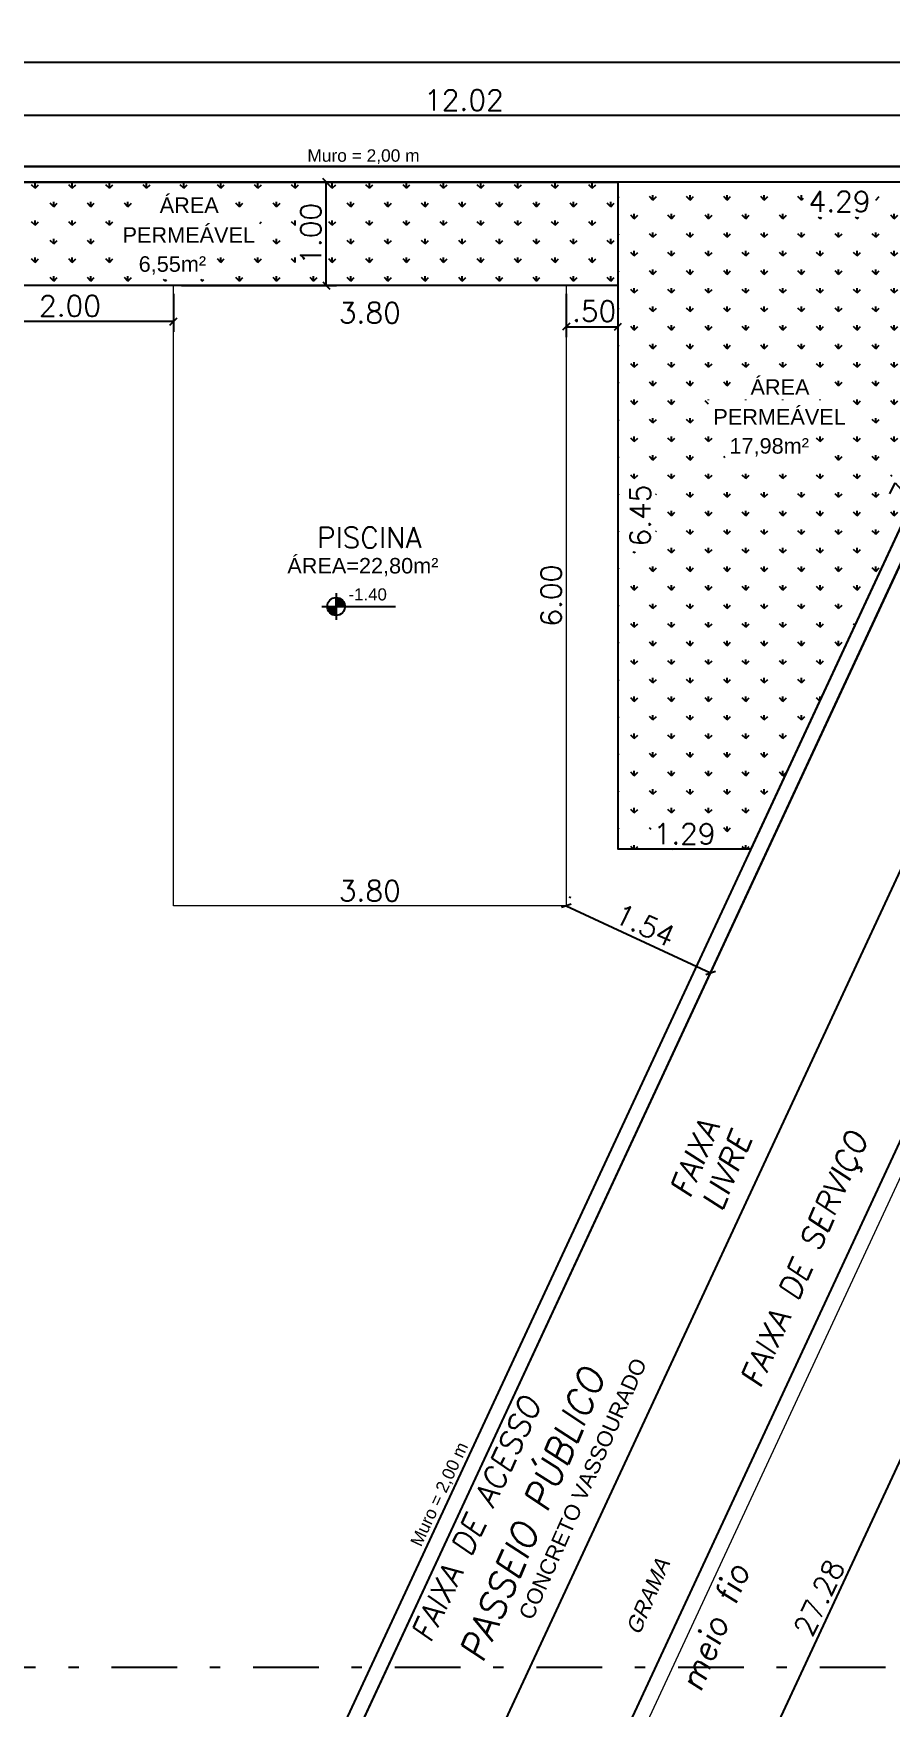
# Model space of a CAD drawing. Header units: metres. Extents: x 2690 to 3939, y 743 to 1123.
# Drawn here: x 3666.59 to 3674.88, y 785.13 to 801.32 of the extents above; entities that cross this region are included whole.
import ezdxf

# ---------------------------------------------------------------- set-up
doc = ezdxf.new("R2010")
doc.units = ezdxf.units.M
doc.header["$PDMODE"] = 35
doc.linetypes.add('DASHDOT2', pattern=[12.7, 6.35, -3.175, 0, -3.175])
for name, color, linetype in [('000 - Cota', 8, 'Continuous'), ('000 - Texto', 1, 'Continuous'), ('01', 1, 'Continuous'), ('02', 2, 'Continuous'), ('03', 3, 'Continuous'), ('04', 4, 'Continuous'), ('FOLHA - MARGEM', 3, 'Continuous'), ('H - grama 2', 73, 'Continuous'), ('TEXTO', 2, 'Continuous')]:
    doc.layers.add(name, color=color, linetype=linetype)
doc.layers.add('ALVENARIA', color=4, linetype='Continuous', lineweight=18)
doc.layers.add('COTA', color=2, linetype='Continuous', lineweight=0)
doc.layers.add('EST - Laje_Caneta_No__218', color=7, linetype='Continuous', lineweight=13, true_color=0x4a4a4a)
doc.styles.add('ARIAL', font='arial.ttf')
doc.styles.add('ROMA', font='romans.shx')
doc.styles.add('ROMANS', font='arial.ttf')
doc.dimstyles.new('CORTE', dxfattribs={"dimscale": 0, "dimtxt": 0.2, "dimasz": 0.07, "dimexe": 0.1, "dimexo": 0.08, "dimgap": 0.05, "dimtad": 1, "dimzin": 4, "dimdsep": 46, "dimtxsty": 'ROMA', "dimblk": 'OBLIQUE', "dimcen": 0, "dimclrd": 1, "dimclre": 1, "dimclrt": 2, "dimaunit": 1, "dimadec": 0, "dimazin": 0, "dimtfac": 1, "dimtofl": 0, "dimtmove": 0, "dimatfit": 3, "dimldrblk": 'OBLIQUE', "dimfxl": 0.1, "dimtolj": 1, "dimtzin": 0, "dimarcsym": 0})
doc.dimstyles.new('PLANTA', dxfattribs={"dimtxt": 0.2, "dimasz": 0.18, "dimexe": 0.18, "dimexo": 0.0625, "dimgap": 0.045, "dimtad": 1, "dimzin": 0, "dimdsep": 46, "dimtxsty": 'ROMA', "dimcen": 0.09, "dimse1": 1, "dimse2": 1, "dimsd1": 1, "dimsd2": 1, "dimclrd": 1, "dimclre": 1, "dimclrt": 2, "dimadec": 0, "dimazin": 0, "dimtfac": 1, "dimtofl": 0, "dimtmove": 0, "dimatfit": 3, "dimfxl": 0.18, "dimtolj": 1, "dimtzin": 0, "dimarcsym": 0})

# ---------------------------------------------------------------- blocks, each defined once
blk = doc.blocks.new('*D102')
at = {"layer": 'DEFPOINTS', "color": 0, "transparency": 16777216}
for p in [(3667.94055513067, 798.8857023627144), (3671.740555130671, 798.8857023627144), (3671.740555130671, 798.4769304794193)]:
    blk.add_point(p, dxfattribs=at)
at = {"layer": '04', "color": 2, "transparency": 16777216, "insert": (3669.840555130671, 798.6219304794192), "char_height": 0.2, "attachment_point": 5, "style": 'ROMA'}
blk.add_mtext('\\A1;3.80', dxfattribs=at)
blk = doc.blocks.new('*D103')
at = {"layer": 'DEFPOINTS', "color": 0, "transparency": 16777216}
for p in [(3667.940555130672, 798.8857023627148), (3667.940555130672, 792.8857023627148), (3671.740555130672, 792.8857023627148)]:
    blk.add_point(p, dxfattribs=at)
at = {"layer": '04', "color": 2, "transparency": 16777216, "insert": (3671.595555130671, 795.8857023627144), "char_height": 0.2, "attachment_point": 5, "rotation": 90, "style": 'ROMA'}
blk.add_mtext('\\A1;6.00', dxfattribs=at)
blk = doc.blocks.new('_Oblique')
at = {"color": 0, "linetype": 'ByBlock', "lineweight": -2}
blk.add_line((-0.5, -0.5), (0.5, 0.5), dxfattribs=at)
blk = doc.blocks.new('*D105')
at = {"layer": '04', "color": 1, "lineweight": -2, "transparency": 16777216}
for p, q in [((3671.740555130671, 792.8857023627152), (3673.136069982437, 792.2371200142386)), ((3671.774272461642, 792.9582498753675), (3671.782701794386, 792.9763867535316)), ((3673.169787313408, 792.309667526891), (3673.178216646151, 792.3278044050551))]:
    blk.add_line(p, q, dxfattribs=at)
at = {"layer": 'DEFPOINTS', "color": 0, "transparency": 16777216}
for p in [(3671.740555130671, 792.8857023627147), (3673.136069982436, 792.2371200142381), (3673.136069982437, 792.2371200142386)]:
    blk.add_point(p, dxfattribs=at)
at = {"layer": '04', "color": 1, "lineweight": -2, "transparency": 16777216, "xscale": 0.07, "yscale": 0.07, "zscale": 0.07}
for p, rotation in [((3671.740555130671, 792.8857023627152), 155.0727829008965), ((3673.136069982437, 792.2371200142386), 335.0727829008965)]:
    blk.add_blockref('_Oblique', p, dxfattribs=dict(at, rotation=rotation))
at = {"layer": '04', "color": 2, "transparency": 16777216, "insert": (3672.501532552125, 792.6974377747017), "char_height": 0.2, "attachment_point": 5, "rotation": 335.07278290089647, "style": 'ROMA'}
blk.add_mtext('\\A1;1.54', dxfattribs=at)
blk = doc.blocks.new('*D38')
at = {"layer": 'DEFPOINTS', "color": 0, "transparency": 16777216}
for p in [(3672.240555130671, 799.8857023627145), (3676.52654089305, 799.8857023627145), (3672.240555130671, 799.5531072846758)]:
    blk.add_point(p, dxfattribs=at)
at = {"layer": '04', "color": 2, "transparency": 16777216, "insert": (3674.38354801186, 799.6981072846758), "char_height": 0.2, "attachment_point": 5, "style": 'ROMA'}
blk.add_mtext('\\A1;4.29', dxfattribs=at)
blk = doc.blocks.new('*D39')
at = {"layer": 'DEFPOINTS', "color": 0, "transparency": 16777216}
for p in [(3672.240555130672, 799.8857023627149), (3672.240555130672, 793.4357023627153), (3672.600445868839, 793.4357023627153)]:
    blk.add_point(p, dxfattribs=at)
at = {"layer": '04', "color": 2, "transparency": 16777216, "insert": (3672.455445868839, 796.6607023627139), "char_height": 0.2, "attachment_point": 5, "rotation": 90, "style": 'ROMA'}
blk.add_mtext('\\A1;6.45', dxfattribs=at)
blk = doc.blocks.new('*D40')
at = {"layer": 'DEFPOINTS', "color": 0, "transparency": 16777216}
for p in [(3672.240555130671, 793.4357023627149), (3673.528407372991, 793.4357023627149), (3673.528407372991, 793.4357023627158)]:
    blk.add_point(p, dxfattribs=at)
at = {"layer": '04', "color": 2, "transparency": 16777216, "insert": (3672.884481251831, 793.5807023627158), "char_height": 0.2, "attachment_point": 5, "style": 'ROMA'}
blk.add_mtext('\\A1;1.29', dxfattribs=at)
blk = doc.blocks.new('*D13')
at = {"layer": 'DEFPOINTS', "color": 0, "transparency": 16777216}
for p in [(3676.52654089305, 799.8857023627145), (3676.52654089305, 799.8857023627147), (3673.562370718453, 793.4357023627151)]:
    blk.add_point(p, dxfattribs=at)
at = {"layer": '04', "color": 2, "transparency": 16777216, "insert": (3675.076191431688, 797.0770004367935), "char_height": 0.2, "attachment_point": 5, "rotation": 65.31832060935731, "style": 'ROMA'}
blk.add_mtext('\\A1;7.10', dxfattribs=at)
blk = doc.blocks.new('*D41')
at = {"layer": 'COTA', "color": 1, "lineweight": -2, "transparency": 16777216}
for p, q in [((3665.940555130668, 798.8057023627143), (3665.940555130668, 798.4377786599235)), ((3667.94055513067, 798.8057023627143), (3667.94055513067, 798.4377786599235)), ((3667.94055513067, 798.5377786599236), (3665.940555130668, 798.5377786599236))]:
    blk.add_line(p, q, dxfattribs=at)
at = {"layer": 'DEFPOINTS', "color": 0, "transparency": 16777216}
for p in [(3665.940555130668, 798.8857023627144), (3667.94055513067, 798.8857023627144), (3665.940555130668, 798.5377786599236)]:
    blk.add_point(p, dxfattribs=at)
at = {"layer": 'COTA', "color": 1, "lineweight": -2, "transparency": 16777216, "xscale": 0.07, "yscale": 0.07, "zscale": 0.07, "rotation": 180}
blk.add_blockref('_Oblique', (3665.940555130668, 798.5377786599236), dxfattribs=at)
at = {"layer": 'COTA', "color": 1, "lineweight": -2, "transparency": 16777216, "xscale": 0.07, "yscale": 0.07, "zscale": 0.07}
blk.add_blockref('_Oblique', (3667.94055513067, 798.5377786599236), dxfattribs=at)
at = {"layer": 'COTA', "color": 2, "transparency": 16777216, "insert": (3666.940555130669, 798.6877786599235), "char_height": 0.2, "attachment_point": 5, "style": 'ROMA'}
blk.add_mtext('\\A1;2.00', dxfattribs=at)
blk = doc.blocks.new('*D42')
at = {"layer": 'COTA', "color": 1, "lineweight": -2, "transparency": 16777216}
for p, q in [((3671.740555130671, 798.8057023627143), (3671.740555130671, 798.3873692768528)), ((3672.240555130671, 798.8057023627143), (3672.240555130671, 798.3873692768528)), ((3671.740555130671, 798.4873692768529), (3672.240555130671, 798.4873692768529))]:
    blk.add_line(p, q, dxfattribs=at)
at = {"layer": 'DEFPOINTS', "color": 0, "transparency": 16777216}
for p in [(3671.740555130671, 798.8857023627144), (3672.240555130671, 798.8857023627144), (3672.240555130671, 798.4873692768529)]:
    blk.add_point(p, dxfattribs=at)
at = {"layer": 'COTA', "color": 1, "lineweight": -2, "transparency": 16777216, "xscale": 0.07, "yscale": 0.07, "zscale": 0.07, "rotation": 180}
blk.add_blockref('_Oblique', (3671.740555130671, 798.4873692768529), dxfattribs=at)
at = {"layer": 'COTA', "color": 1, "lineweight": -2, "transparency": 16777216, "xscale": 0.07, "yscale": 0.07, "zscale": 0.07}
blk.add_blockref('_Oblique', (3672.240555130671, 798.4873692768529), dxfattribs=at)
at = {"layer": 'COTA', "color": 2, "transparency": 16777216, "insert": (3672.009625741527, 798.6373692768528), "char_height": 0.2, "attachment_point": 5, "style": 'ROMA'}
blk.add_mtext('\\A1;.50', dxfattribs=at)
blk = doc.blocks.new('*D43')
at = {"layer": 'COTA', "color": 1, "lineweight": -2, "transparency": 16777216}
for p, q in [((3664.740555130673, 800.1157023627147), (3664.740555130673, 800.62926730006)), ((3676.76055513067, 800.5292673000597), (3664.740555130673, 800.5292673000599)), ((3676.76055513067, 800.1157023627145), (3676.76055513067, 800.6292673000597))]:
    blk.add_line(p, q, dxfattribs=at)
at = {"layer": 'DEFPOINTS', "color": 0, "transparency": 16777216}
for p in [(3664.740555130673, 800.5292673000599), (3664.740555130673, 800.0357023627147), (3676.76055513067, 800.0357023627145)]:
    blk.add_point(p, dxfattribs=at)
at = {"layer": 'COTA', "color": 1, "lineweight": -2, "transparency": 16777216, "xscale": 0.07, "yscale": 0.07, "zscale": 0.07}
for p, rotation in [((3664.740555130673, 800.5292673000599), 179.9999999999989), ((3676.76055513067, 800.5292673000597), 359.9999999999989)]:
    blk.add_blockref('_Oblique', p, dxfattribs=dict(at, rotation=rotation))
at = {"layer": 'COTA', "color": 2, "transparency": 16777216, "insert": (3670.750555130672, 800.6792673000598), "char_height": 0.2, "attachment_point": 5, "style": 'ROMA'}
blk.add_mtext('\\A1;12.02', dxfattribs=at)
blk = doc.blocks.new('*D45')
at = {"layer": 'COTA', "color": 1, "lineweight": -2, "transparency": 16777216}
for p, q in [((3654.04055513067, 800.1157023627145), (3654.04055513067, 801.1427046276846)), ((3676.76055513067, 800.1157023627145), (3676.76055513067, 801.1427046276846)), ((3676.76055513067, 801.0427046276845), (3654.04055513067, 801.0427046276845))]:
    blk.add_line(p, q, dxfattribs=at)
at = {"layer": 'DEFPOINTS', "color": 0, "transparency": 16777216}
for p in [(3654.04055513067, 801.0427046276845), (3654.04055513067, 800.0357023627145), (3676.76055513067, 800.0357023627145)]:
    blk.add_point(p, dxfattribs=at)
at = {"layer": 'COTA', "color": 1, "lineweight": -2, "transparency": 16777216, "xscale": 0.07, "yscale": 0.07, "zscale": 0.07, "rotation": 180}
blk.add_blockref('_Oblique', (3654.04055513067, 801.0427046276845), dxfattribs=at)
at = {"layer": 'COTA', "color": 1, "lineweight": -2, "transparency": 16777216, "xscale": 0.07, "yscale": 0.07, "zscale": 0.07}
blk.add_blockref('_Oblique', (3676.76055513067, 801.0427046276845), dxfattribs=at)
at = {"layer": 'COTA', "color": 2, "transparency": 16777216, "insert": (3665.40055513067, 801.1927046276845), "char_height": 0.2, "attachment_point": 5, "style": 'ROMA'}
blk.add_mtext('\\A1;22.72', dxfattribs=at)
blk = doc.blocks.new('*D53')
at = {"layer": 'COTA', "color": 1, "lineweight": -2, "transparency": 16777216}
for p, q in [((3676.833102643322, 800.0019850317424), (3680.162222201568, 798.4547365888366)), ((3668.573927949448, 773.7581814378354), (3680.071537810751, 798.4968832525508)), ((3665.33549278202, 775.263283217027), (3668.664612340265, 773.7160347741212))]:
    blk.add_line(p, q, dxfattribs=at)
at = {"layer": 'DEFPOINTS', "color": 0, "transparency": 16777216}
for p in [(3676.760555130669, 800.0357023627139), (3680.071537810751, 798.4968832525508), (3665.262945269366, 775.2970005479986)]:
    blk.add_point(p, dxfattribs=at)
at = {"layer": 'COTA', "color": 1, "lineweight": -2, "transparency": 16777216, "xscale": 0.07, "yscale": 0.07, "zscale": 0.07}
for p, rotation in [((3680.071537810751, 798.4968832525508), 65.07278290089883), ((3668.573927949448, 773.7581814378354), 245.0727829008988)]:
    blk.add_blockref('_Oblique', p, dxfattribs=dict(at, rotation=rotation))
at = {"layer": 'COTA', "color": 2, "transparency": 16777216, "insert": (3674.186706293875, 786.1907523407656), "char_height": 0.2, "attachment_point": 5, "rotation": 65.07278290089883, "style": 'ROMA'}
blk.add_mtext('\\A1;27.28', dxfattribs=at)
blk = doc.blocks.new('*D63')
at = {"layer": '03', "color": 1, "lineweight": -2, "transparency": 16777216}
for p, q in [((3668.020555130672, 799.8857023627149), (3669.519785212771, 799.8857023627149)), ((3669.419785212771, 798.8857023627148), (3669.419785212771, 799.8857023627149)), ((3668.020555130672, 798.8857023627148), (3669.519785212771, 798.8857023627148))]:
    blk.add_line(p, q, dxfattribs=at)
at = {"layer": 'DEFPOINTS', "color": 0, "transparency": 16777216}
for p in [(3667.940555130672, 799.8857023627149), (3669.419785212771, 799.8857023627149), (3667.940555130672, 798.8857023627148)]:
    blk.add_point(p, dxfattribs=at)
at = {"layer": '03', "color": 1, "lineweight": -2, "transparency": 16777216, "xscale": 0.07, "yscale": 0.07, "zscale": 0.07}
for p, rotation in [((3669.419785212771, 799.8857023627149), 90), ((3669.419785212771, 798.8857023627148), 270)]:
    blk.add_blockref('_Oblique', p, dxfattribs=dict(at, rotation=rotation))
at = {"layer": '03', "color": 2, "transparency": 16777216, "insert": (3669.26978521277, 799.3857023627123), "char_height": 0.2, "attachment_point": 5, "rotation": 90, "style": 'ROMA'}
blk.add_mtext('\\A1;1.00', dxfattribs=at)
blk = doc.blocks.new('*D336')
at = {"layer": 'DEFPOINTS', "color": 0, "transparency": 16777216}
for p in [(3667.94055513067, 795.8857023627144), (3671.740555130671, 795.8857023627144), (3671.740555130671, 792.8857023627144)]:
    blk.add_point(p, dxfattribs=at)
at = {"layer": 'FOLHA - MARGEM', "color": 2, "transparency": 16777216, "insert": (3669.840555130671, 793.0307023627144), "char_height": 0.2, "attachment_point": 5, "style": 'ROMA'}
blk.add_mtext('\\A1;3.80', dxfattribs=at)

msp = doc.modelspace()

# ---------------------------------------------------------------- hatches: boundary and pattern name
at = {"layer": '02'}
h = msp.add_hatch(color=256, dxfattribs=at)
h.paths.add_polyline_path([(3669.514232093892, 795.780890718737), (3669.514232093892, 795.6944907187369, -0.4142135623731241), (3669.427832093892, 795.780890718737), (3669.514232093892, 795.780890718737)])
h.paths.add_polyline_path([(3669.514232093892, 795.780890718737), (3669.514232093892, 795.8672907187372, -0.4142135623730618), (3669.600632093892, 795.780890718737), (3669.514232093892, 795.780890718737)])
at = {"layer": 'H - grama 2', "ltscale": 0.05}
h = msp.add_hatch(dxfattribs=at)
h.set_pattern_fill('GRASS', color=256, scale=0.01, angle=-1.272221872585407e-14)
h.set_pattern_definition([(90, (356.4806588003948, -13.42493898764087), (-0.1796051224, 0.1796051224), [0.047625, -0.3115852448]), (44.99999999999999, (356.4806588003948, -13.42493898764087), (-0.179605122421383, 0.1796051224213831), [0.047625, -0.206375]), (135, (356.4806588003948, -13.42493898764087), (-0.1796051224213831, -0.179605122421383), [0.047625, -0.206375])])
h.paths.add_polyline_path([(3672.240555130671, 799.8857023627144), (3665.940555130668, 799.8857023627144), (3665.940555130668, 798.8857023627144), (3672.240555130671, 798.8857023627144)])
h.paths.add_polyline_path([(3669.41978521277, 799.0452261722362), (3669.41978521277, 799.7261785531886), (3669.11978521277, 799.7261785531886), (3669.11978521277, 799.0452261722362)], flags=16)
h.paths.add_polyline_path([(3667.559714467033, 798.9439854893833), (3668.302040524331, 798.9439854893833), (3668.302040524331, 799.2144152301746), (3667.559714467033, 799.2144152301746)], flags=16)
h.paths.add_polyline_path([(3667.401950476239, 799.2532258162599), (3668.776916369827, 799.2532258162599), (3668.776916369827, 799.535012992249), (3667.401950476239, 799.535012992249)], flags=16)
h.paths.add_polyline_path([(3667.761039835038, 799.541083933586), (3668.426217188381, 799.541083933586), (3668.426217188381, 799.8228711095751), (3667.761039835038, 799.8228711095751)], flags=16)
h = msp.add_hatch(dxfattribs=at)
h.set_pattern_fill('GRASS', color=256, scale=0.01, angle=-1.272221872585407e-14)
h.set_pattern_definition([(90, (481.5339070839818, -68.67923679451496), (-0.1796051224, 0.1796051224), [0.047625, -0.3115852448]), (44.99999999999999, (481.5339070839818, -68.67923679451496), (-0.179605122421383, 0.1796051224213831), [0.047625, -0.206375]), (135, (481.5339070839818, -68.67923679451496), (-0.1796051224213831, -0.179605122421383), [0.047625, -0.206375])])
h.paths.add_polyline_path([(3676.52654089305, 799.8857023627145), (3672.240555130671, 799.8857023627145), (3672.240555130671, 793.4357023627149), (3673.528407372991, 793.4357023627149)])
h.paths.add_polyline_path([(3674.03354801186, 799.5481072846758), (3674.73354801186, 799.5481072846758), (3674.73354801186, 799.8481072846757), (3674.03354801186, 799.8481072846757)], flags=16)
h.paths.add_polyline_path([(3672.605445868826, 796.3107023627141), (3672.605445868826, 797.010702362714), (3672.305445868826, 797.010702362714), (3672.305445868826, 796.3107023627141)], flags=16)
h.paths.add_polyline_path([(3672.560986734085, 793.4307023627158), (3673.241939115037, 793.4307023627158), (3673.241939115037, 793.7307023627158), (3672.560986734085, 793.7307023627158)])
h.paths.add_polyline_path([(3675.047389338076, 796.6998950595262), (3675.343669844341, 797.3445980127447), (3675.088035422899, 797.4619883962714), (3674.791754916635, 796.8172854430529)], flags=17)
h.paths.add_polyline_path([(3673.273870814566, 797.184526365171), (3674.132738481688, 797.184526365171), (3674.132738481688, 797.4549561059623), (3673.273870814566, 797.4549561059623)], flags=16)
h.paths.add_polyline_path([(3673.116106823772, 797.4937666920476), (3674.49107271736, 797.4937666920476), (3674.49107271736, 797.7755538680367), (3673.116106823772, 797.7755538680367)], flags=16)
h.paths.add_polyline_path([(3673.475196182572, 797.7816248093737), (3674.140373535914, 797.7816248093737), (3674.140373535914, 798.0634119853628), (3673.475196182572, 798.0634119853628)], flags=16)

# ---------------------------------------------------------------- linework, layer by layer
at = {"color": 2}
msp.add_line((3669.514232093892, 795.6944907187369), (3669.514232093892, 795.8672907187372), dxfattribs=at)
msp.add_circle((3669.514232093892, 795.780890718737), 0.08640000000000003, dxfattribs=at)
at = {"layer": '000 - Cota'}
for points in [[(3656.967743075864, 768.7830031290152, 0.2167486112738991), (3666.35656224292, 774.6842352970664), (3677.962668610822, 799.6563823892844)], [(3657.060908292688, 767.6857023627155, 0.2192337716310587), (3667.320470532704, 774.1482838848495), (3678.960196909802, 799.1927690884255)]]:
    msp.add_lwpolyline(points, format="xyb", dxfattribs=at)
at = {"layer": '01', "color": 2, "linetype": 'DASHDOT2', "ltscale": 0.1}
msp.add_line((3652.272011237072, 785.5199573999266), (3676.195655990537, 785.5199573999266), dxfattribs=at)
at = {"layer": '01'}
for points in [[(3672.240555130671, 798.8857023627144), (3665.940555130668, 798.8857023627144), (3665.940555130668, 799.8857023627144), (3672.240555130671, 799.8857023627144)], [(3676.52654089305, 799.8857023627145), (3672.240555130671, 799.8857023627145), (3672.240555130671, 793.4357023627149), (3673.528407372991, 793.4357023627149)]]:
    msp.add_lwpolyline(points, close=True, dxfattribs=at)
at = {"layer": '02'}
for p, q in [((3669.514232093892, 795.9094726178691), (3669.514232093892, 795.652308819605)), ((3669.514232093892, 795.9094726178691), (3669.514232093892, 795.6523088196047)), ((3669.377920712116, 795.780890718737), (3670.089471610215, 795.780890718737))]:
    msp.add_line(p, q, dxfattribs=at)
msp.add_lwpolyline([(3676.76055513067, 800.0357023627145), (3654.04055513067, 800.0357023627145), (3654.04055513067, 770.0357023627145), (3656.90055513067, 770.0357023627145, 0.2126278430723239), (3665.262945269367, 775.2970005479989)], format="xyb", close=True, dxfattribs=at)
at = {"layer": '03'}
for p, q in [((3664.740555130673, 800.0357023627147), (3676.76055513067, 800.0357023627145)), ((3668.729064957807, 782.7548376516062), (3676.76055513067, 800.0357023627148)), ((3676.52654089305, 799.8857023627145), (3664.740555130673, 799.8857023627145)), ((3668.63337815042, 782.904837651606), (3676.52654089305, 799.8857023627145))]:
    msp.add_line(p, q, dxfattribs=at)
at = {"layer": 'ALVENARIA'}
msp.add_lwpolyline([(3667.94055513067, 792.8857023627144), (3667.94055513067, 798.8857023627144), (3671.740555130671, 798.8857023627144), (3671.740555130671, 792.8857023627144), (3667.94055513067, 792.8857023627144)], dxfattribs=at)
at = {"layer": 'EST - Laje_Caneta_No__218', "color": 251, "linetype": 'Continuous', "lineweight": 13, "true_color": 0x4a4a4a, "flags": 128}
msp.add_lwpolyline([(3657.070683036821, 767.5357023627157, 0.219600987721736), (3667.452013377027, 774.0754164968846), (3679.096223496027, 799.1295490928538)], format="xyb", dxfattribs=at)

# ---------------------------------------------------------------- texts
at = {"color": 2, "style": 'ROMANS'}
msp.add_text(' -1.40', height=0.11664, dxfattribs=at).set_placement((3669.58874031329, 795.8396516584742))
at = {"layer": '000 - Texto', "style": 'ARIAL'}
msp.add_text('Muro = 2,00 m', height=0.12, dxfattribs=at).set_placement((3669.236512317712, 800.083387727816))
msp.add_text('Muro = 2,00 m', height=0.12, rotation=64.99999999998924, dxfattribs=at).set_placement((3670.335842348388, 786.676937403859))
at = {"layer": '03', "linetype": 'Continuous', "insert": (3669.834164463807, 796.5467015539128), "char_height": 0.2, "width": 1.239520861785404, "attachment_point": 2, "line_spacing_factor": 0.9385317878468563, "style": 'ROMA'}
msp.add_mtext('PISCINA', dxfattribs=at)
at = {"layer": 'TEXTO', "style": 'ROMANS'}
for s, p in [('ÁREA', (3667.808311322078, 799.5880484629175)), ('PERMEÁVEL', (3667.44891500557, 799.3001903455914)), ('ÁREA', (3673.522467669611, 797.8285893387052)), ('PERMEÁVEL', (3673.163071353104, 797.5407312213791)), ('ÁREA=22,80m²', (3669.042442699831, 796.100176096806))]:
    msp.add_text(s, height=0.15, dxfattribs=at).set_placement(p)
at = {"layer": 'TEXTO', "color": 1, "style": 'ROMANS'}
for s, p in [('6,55m²', (3667.604786090498, 799.0187296912933)), ('17,98m²', (3673.318942438032, 797.259270567081))]:
    msp.add_text(s, height=0.15, dxfattribs=at).set_placement(p)
at = {"layer": 'TEXTO', "color": 1, "ltscale": 0.05, "style": 'ROMA', "oblique": 10}
for s, height, rotation, p in [('FAIXA ', 0.2181168, 67.60520505467753, (3672.936111545326, 790.0461102800346)), ('LIVRE', 0.2181168, 67.60520505467753, (3673.243354869932, 789.9195063720977)), ('FAIXA DE SERVIÇO', 0.2181168, 66.6829204923579, (3673.616934216455, 788.2073652628446)), ('FAIXA DE ACESSO', 0.2181168, 65.1529027702459, (3670.429008045862, 785.7443178704493)), ('meio fio', 0.2309472, 68.18480675340938, (3673.040910042309, 785.2671532246022))]:
    msp.add_text(s, height=height, rotation=rotation, dxfattribs=at).set_placement(p)
at = {"layer": 'TEXTO', "color": 2, "ltscale": 0.05, "style": 'ROMA', "oblique": 10}
msp.add_text('PASSEIO PÚBLICO', height=0.2566079999999999, rotation=66.89813406165173, dxfattribs=at).set_placement((3670.933489869499, 785.5493406547243))
at = {"layer": 'TEXTO', "style": 'ROMANS'}
msp.add_text('CONCRETO VASSOURADO ', height=0.15, rotation=66.023404772532, dxfattribs=at).set_placement((3671.412068148245, 785.9650982063586))
at = {"layer": 'TEXTO', "style": 'ROMANS', "oblique": 15}
msp.add_text('GRAMA', height=0.15, rotation=67.05328929046894, dxfattribs=at).set_placement((3672.447357699348, 785.8194321852202))

# ---------------------------------------------------------------- dimensions: what is measured, and where the dimension line sits
at = {"layer": '03'}
dim = msp.add_linear_dim(base=(3669.419785212771, 799.8857023627149), p1=(3667.94055513067, 798.8857023627144), p2=(3667.94055513067, 799.8857023627145), angle=90, dimstyle='CORTE', override={"dimscale": 1}, dxfattribs=at)
dim.commit()
dim.dimension.update_dxf_attribs({"geometry": '*D63', "text_midpoint": (3669.41978521277, 799.3857023627123), "dimtype": 160})
at = {"layer": '04'}
for base, p1, p2, picture, middle in [((3672.240555130671, 799.5531072846758), (3676.52654089305, 799.8857023627145), (3672.240555130671, 799.8857023627145), '*D38', (3674.38354801186, 799.6981072846758)), ((3671.740555130671, 798.4769304794193), (3667.94055513067, 798.8857023627144), (3671.740555130671, 798.8857023627144), '*D102', (3669.840555130671, 798.6219304794192)), ((3673.528407372991, 793.4357023627158), (3672.240555130671, 793.4357023627149), (3673.528407372991, 793.4357023627149), '*D40', (3672.884481251831, 793.5807023627158))]:
    dim = msp.add_linear_dim(base=base, p1=p1, p2=p2, dimstyle='PLANTA', dxfattribs=at)
    dim.commit()
    dim.dimension.update_dxf_attribs({"geometry": picture, "text_midpoint": middle})
dim = msp.add_linear_dim(base=(3672.600445868839, 793.4357023627153), p1=(3672.240555130671, 799.8857023627145), p2=(3672.240555130671, 793.4357023627149), angle=90, dimstyle='PLANTA', dxfattribs=at)
dim.commit()
dim.dimension.update_dxf_attribs({"geometry": '*D39', "text_midpoint": (3672.455445868839, 796.6607023627139)})
for base, p1, p2, angle, picture, middle, dimtype in [((3676.52654089305, 799.8857023627147), (3673.562370718452, 793.4357023627149), (3676.52654089305, 799.8857023627145), 65.31832060935064, '*D13', (3675.20794448488, 797.0164518366878), 161), ((3671.740555130672, 792.8857023627148), (3667.94055513067, 798.8857023627144), (3667.94055513067, 792.8857023627144), 90, '*D103', (3671.740555130671, 795.8857023627144), 160)]:
    dim = msp.add_linear_dim(base=base, p1=p1, p2=p2, angle=angle, dimstyle='PLANTA', dxfattribs=at)
    dim.commit()
    dim.dimension.update_dxf_attribs({"geometry": picture, "text_midpoint": middle, "dimtype": dimtype})
dim = msp.add_aligned_dim(p1=(3671.740555130671, 792.8857023627144), p2=(3673.136069982436, 792.2371200142377), distance=1.399691813671965e-12, dimstyle='CORTE', override={"dimscale": 1}, dxfattribs=at)
dim.commit()
dim.dimension.update_dxf_attribs({"geometry": '*D105', "text_midpoint": (3672.501532552125, 792.6974377747017)})
at = {"layer": 'COTA'}
for base, p1, p2, picture, middle in [((3654.04055513067, 801.0427046276845), (3676.76055513067, 800.0357023627145), (3654.04055513067, 800.0357023627145), '*D45', (3665.40055513067, 801.1927046276845)), ((3665.940555130668, 798.5377786599236), (3667.94055513067, 798.8857023627144), (3665.940555130668, 798.8857023627144), '*D41', (3666.940555130669, 798.6877786599235))]:
    dim = msp.add_linear_dim(base=base, p1=p1, p2=p2, dimstyle='CORTE', override={"dimscale": 1}, dxfattribs=at)
    dim.commit()
    dim.dimension.update_dxf_attribs({"geometry": picture, "text_midpoint": middle})
for p1, p2, distance, picture, middle in [((3676.76055513067, 800.0357023627145), (3664.740555130673, 800.0357023627147), -0.4935649373452407, '*D43', (3670.750555130672, 800.6792673000598)), ((3665.262945269367, 775.2970005479988), (3676.76055513067, 800.0357023627143), -3.6511053890021996, '*D53', (3674.186706293875, 786.1907523407656))]:
    dim = msp.add_aligned_dim(p1=p1, p2=p2, distance=distance, dimstyle='CORTE', override={"dimscale": 1}, dxfattribs=at)
    dim.commit()
    dim.dimension.update_dxf_attribs({"geometry": picture, "text_midpoint": middle})
dim = msp.add_linear_dim(base=(3672.240555130671, 798.4873692768529), p1=(3671.740555130671, 798.8857023627144), p2=(3672.240555130671, 798.8857023627144), dimstyle='CORTE', override={"dimscale": 1}, dxfattribs=at)
dim.commit()
dim.dimension.update_dxf_attribs({"geometry": '*D42', "text_midpoint": (3672.009625741527, 798.4873692768529), "dimtype": 160})
at = {"layer": 'FOLHA - MARGEM'}
dim = msp.add_linear_dim(base=(3671.740555130671, 792.8857023627144), p1=(3667.94055513067, 795.8857023627144), p2=(3671.740555130671, 795.8857023627144), dimstyle='PLANTA', dxfattribs=at)
dim.commit()
dim.dimension.update_dxf_attribs({"geometry": '*D336', "text_midpoint": (3669.840555130671, 793.0307023627144)})

doc.saveas('drawing.dxf')
